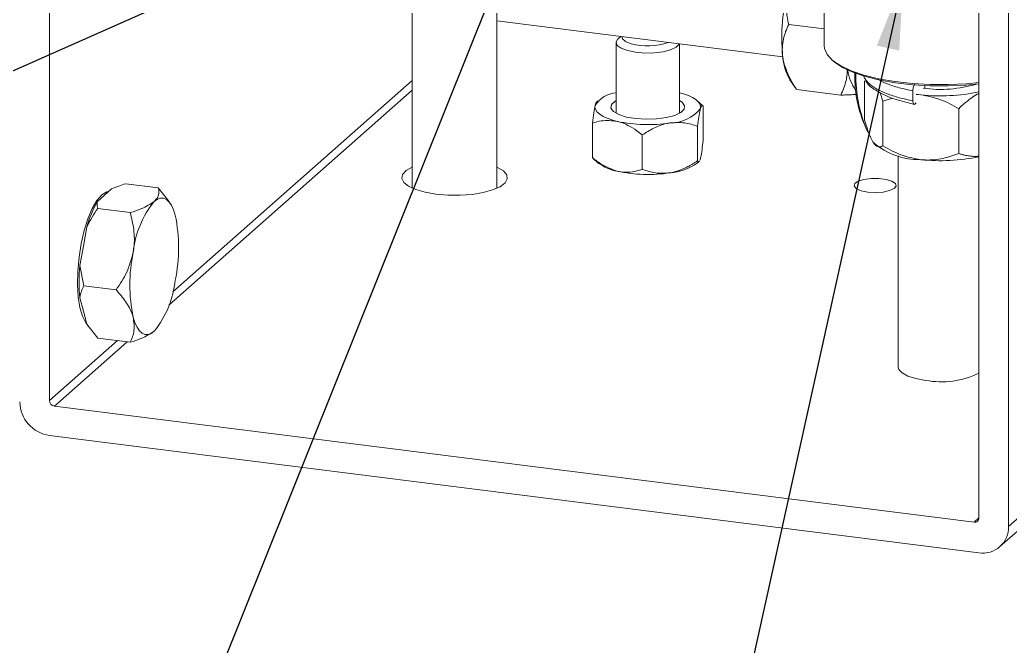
# Model space of a CAD drawing. Header units: millimetres. Extents: x 15 to 415, y 5 to 292.
# Drawn here: x 92.91 to 139.75, y 113.13 to 142.73 of the extents above; entities that cross this region are included whole.
import ezdxf

# ---------------------------------------------------------------- set-up
doc = ezdxf.new("R2010")
doc.units = ezdxf.units.MM
doc.dimstyles.new('SLDDIMSTYLE0', dxfattribs={"dimtxt": 0.18, "dimasz": 3.302, "dimexe": 0, "dimexo": 0.0625, "dimgap": 0, "dimtad": 0, "dimtih": 1, "dimtoh": 1, "dimdec": 0, "dimrnd": 1e-09, "dimzin": 0, "dimdsep": 46, "dimtxsty": 'Standard', "dimsah": 1, "dimcen": 0.09, "dimadec": 0, "dimazin": 0, "dimtfac": 3.302, "dimtdec": 0, "dimtofl": 0, "dimtmove": 0, "dimatfit": 3, "dimfxl": 1, "dimfrac": 2, "dimtolj": 1, "dimtzin": 0, "dimarcsym": 0})

msp = doc.modelspace()

# ---------------------------------------------------------------- linework, layer by layer
at = {"color": 7, "linetype": 'Continuous', "lineweight": 15}
for p, q in [((94.314, 168.571), (94.314, 124.731)), ((138.278, 119.192), (138.278, 163.032)), ((139.681, 118.779), (139.681, 163.091)), ((115.475, 134.766), (115.475, 157.039)), ((111.475, 156.053), (111.475, 134.766)), ((130.963, 144.602), (130.963, 141.491)), ((115.475, 142.679), (128.998, 140.975)), ((130.963, 142.298), (129.278, 142.51)), ((121.333, 141.941), (121.209, 141.831)), ((121.112, 141.654), (121.112, 138.374)), ((124.112, 138.374), (124.112, 141.59)), ((129.336, 139.884), (129.625, 139.458)), ((132.87, 139.844), (132.87, 137.99)), ((135.712, 139.485), (135.712, 139.614)), ((129.633, 139.46), (129.645, 139.433)), ((131.745, 139.169), (129.645, 139.433)), ((135.155, 139.37), (135.155, 138.9)), ((135.311, 139.195), (135.523, 139.181)), ((135.314, 139.205), (135.523, 139.181)), ((120.274, 138.904), (120.179, 138.82)), ((125.219, 138.668), (124.951, 138.904)), ((133.727, 138.888), (134.185, 139.028)), ((133.727, 138.888), (133.727, 136.772)), ((135.243, 138.742), (135.311, 138.802)), ((125.232, 137.021), (125.232, 138.649)), ((137.319, 138.526), (137.319, 136.41)), ((119.992, 136.213), (119.992, 137.841)), ((122.352, 135.659), (122.352, 137.287)), ((124.972, 136.063), (124.972, 137.691)), ((133.396, 136.794), (133.423, 136.771)), ((119.992, 136.213), (120.013, 136.2)), ((120.007, 136.193), (120.274, 135.958)), ((124.951, 135.958), (125.041, 136.038)), ((125.102, 136.178), (125.068, 136.079)), ((134.463, 136.3), (134.463, 126.312)), ((97.922, 134.982), (99.461, 134.788)), ((97.244, 134.732), (96.913, 134.44)), ((99.892, 134.233), (99.461, 134.788)), ((96.913, 134.44), (96.581, 134.148)), ((100.027, 134.048), (99.898, 134.238)), ((96.596, 133.811), (98.134, 133.618)), ((96.083, 132.942), (95.917, 132.031)), ((139.27, 117.831), (156.483, 133.011)), ((95.917, 132.031), (95.752, 131.119)), ((95.932, 130.162), (95.752, 131.119)), ((95.932, 130.162), (97.47, 129.968)), ((95.752, 129.586), (95.917, 128.966)), ((95.917, 128.966), (96.083, 128.347)), ((96.596, 127.683), (96.083, 128.347)), ((96.122, 128.287), (96.083, 128.347)), ((96.122, 128.287), (96.159, 128.231)), ((96.596, 127.683), (98.134, 127.489)), ((94.548, 124.466), (138.044, 118.985)), ((94.314, 123.081), (138.278, 117.542))]:
    msp.add_line(p, q, dxfattribs=at)
at = {"color": 8, "linetype": 'Continuous', "lineweight": 15}
for p, q in [((100.144, 129.873), (111.475, 139.866)), ((111.475, 139.394), (99.957, 129.236)), ((139.681, 118.779), (155.902, 133.085)), ((94.314, 124.731), (97.528, 127.566)), ((97.996, 127.507), (94.548, 124.466)), ((138.044, 118.985), (138.278, 119.192))]:
    msp.add_line(p, q, dxfattribs=at)
at = {"color": 7, "linetype": 'Continuous', "lineweight": 15, "flags": 128}
for points in [[(121.653, 141.27), (121.356, 141.381), (121.17, 141.517), (121.113, 141.665), (121.188, 141.812), (121.209, 141.831)], [(121.826, 141.595), (121.562, 141.697), (121.411, 141.822), (121.385, 141.934)], [(124.101, 141.592), (124.091, 141.57), (123.95, 141.428), (123.691, 141.307), (123.335, 141.216), (122.916, 141.165), (122.469, 141.157), (122.036, 141.193), (121.653, 141.27)], [(130.963, 141.491), (130.975, 141.37), (131.099, 141.085), (131.356, 140.811), (131.738, 140.553), (132.236, 140.318), (132.839, 140.112), (133.531, 139.94), (134.295, 139.806), (135.112, 139.714), (135.963, 139.665), (136.826, 139.662), (137.68, 139.703), (138.278, 139.76)], [(138.278, 139.701), (137.658, 139.641), (136.819, 139.601), (135.972, 139.604), (135.137, 139.652), (134.334, 139.742), (133.584, 139.874), (132.905, 140.043), (132.313, 140.245), (131.824, 140.475), (131.448, 140.729), (131.367, 140.801)], [(125.102, 138.535), (125.11, 138.644), (125.076, 138.752), (124.999, 138.858), (124.881, 138.96), (124.725, 139.055), (124.532, 139.143), (124.307, 139.222), (124.112, 139.276)], [(120.123, 138.685), (120.114, 138.576), (120.149, 138.467), (120.226, 138.362), (120.343, 138.26), (120.5, 138.164), (120.692, 138.076), (120.918, 137.997), (121.172, 137.929)], [(121.604, 138.133), (121.242, 138.247), (120.991, 138.39), (120.871, 138.551), (120.892, 138.717), (121.053, 138.874), (121.112, 138.91)], [(124.112, 138.91), (124.234, 138.829), (124.354, 138.668), (124.332, 138.502), (124.172, 138.345), (123.885, 138.209), (123.495, 138.106), (123.033, 138.044), (122.538, 138.027), (122.048, 138.058), (121.604, 138.133)], [(121.112, 138.374), (121.115, 138.344), (121.129, 138.3)], [(124.096, 138.3), (124.106, 138.329), (124.112, 138.374)], [(111.475, 135.766), (111.192, 135.605), (111.019, 135.421), (110.978, 135.228), (111.072, 135.037), (111.295, 134.858), (111.636, 134.701), (112.076, 134.575), (112.592, 134.486)], [(112.592, 134.486), (113.155, 134.439), (113.735, 134.437), (114.302, 134.479), (114.823, 134.564), (115.273, 134.686), (115.625, 134.84), (115.861, 135.017), (115.969, 135.207), (115.943, 135.4), (115.783, 135.586), (115.499, 135.755), (115.475, 135.766)], [(133.016, 134.586), (133.378, 134.564), (133.739, 134.588), (134.049, 134.653), (134.268, 134.751), (134.366, 134.869), (134.329, 134.991), (134.163, 135.1), (133.889, 135.182), (133.545, 135.226), (133.178, 135.225), (132.836, 135.179), (132.567, 135.096), (132.406, 134.986), (132.375, 134.864), (132.478, 134.746), (132.702, 134.649), (133.016, 134.586)], [(96.082, 128.353), (96.04, 128.407), (95.88, 128.715), (95.757, 129.132), (95.676, 129.643), (95.641, 130.224), (95.653, 130.854), (95.711, 131.506), (95.813, 132.153), (95.956, 132.768), (96.132, 133.328), (96.335, 133.808), (96.557, 134.189), (96.789, 134.456)], [(96.789, 134.456), (97.02, 134.597), (97.113, 134.617)], [(99.267, 134.144), (99.417, 134.25), (99.565, 134.301), (99.707, 134.298), (99.842, 134.24), (99.967, 134.127), (100.08, 133.963), (100.179, 133.749), (100.263, 133.489)], [(99.267, 128.015), (99.117, 127.909), (98.97, 127.857), (98.828, 127.861), (98.693, 127.919), (98.568, 128.032), (98.455, 128.196), (98.356, 128.41), (98.272, 128.67)], [(134.463, 126.312), (134.489, 126.204), (134.64, 126.037), (134.915, 125.889), (135.296, 125.77), (135.756, 125.688)]]:
    msp.add_lwpolyline(points, dxfattribs=at)
at = {"color": 7, "linetype": 'Continuous', "lineweight": 15}
for centre, radius, start, end in [((137.852, 141.89), 8.902, 164.6303, 185.5354), ((122.6, 144.514), 3.021, 255.1475, 288.9489), ((131.639, 141.2), 2.653, 183.6621, 209.7452), ((134.019, 140.576), 1.955, 186.7243, 217.0921), ((138.377, 140.073), 5.976, 178.6881, 206.3756), ((138.69, 140.016), 6.233, 178.4161, 204.0396), ((136.453, 145.368), 5.93, 262.1285, 286.7055), ((121.207, 137.994), 1.285, 94.213, 147.5141), ((136.462, 147.978), 8.847, 263.9086, 281.8466), ((123.697, 139.641), 1.788, 268.8658, 321.7639), ((122.622, 144.676), 6.902, 257.8753, 278.6681), ((135.486, 139.54), 3.423, 230.2843, 270.6215), ((121.513, 137.601), 2.058, 232.9744, 260.4657), ((123.426, 138.185), 2.699, 275.0157, 304.402), ((136.453, 145.084), 9.015, 264.0767, 281.6785), ((122.622, 142.319), 6.902, 257.8753, 278.6681), ((101.048, 131.598), 5.143, 150.2752, 164.8471), ((102.869, 131.246), 4.623, 141.182, 173.9402), ((92.845, 131.957), 7.574, 348.3294, 11.6706), ((105.69, 130.202), 7.574, 168.3294, 191.6706), ((104.084, 130.352), 8.368, 174.7433, 185.2567), ((95.666, 130.913), 4.623, 321.182, 353.9402), ((136.498, 129.665), 4.045, 259.4221, 296.1023), ((94.549, 124.702), 1.638, 181.0587, 261.7605), ((94.587, 124.736), 0.273, 181.0587, 261.7605), ((138.075, 119.187), 0.203, 261.3986, 1.4206), ((138.461, 118.749), 1.221, 261.3986, 1.4206)]:
    msp.add_arc(centre, radius, start, end, dxfattribs=at)
for points, knots in [([(129.278, 142.51), (129.231, 142.754), (129.159, 143.124), (129.16, 143.64), (129.2, 143.976), (129.251, 144.178), (129.268, 144.249)], [0, 0, 0, 0, 0.432042, 0.654344, 0.879646, 1, 1, 1, 1]), ([(128.991, 141.031), (128.982, 141.164), (128.964, 141.432), (129.021, 141.813), (129.126, 142.174), (129.227, 142.398), (129.278, 142.51)], [0, 0, 0, 0, 0.249575, 0.504358, 0.751044, 1, 1, 1, 1]), ([(129.645, 139.433), (129.553, 139.582), (129.416, 139.806), (129.264, 140.112), (129.128, 140.429), (129.046, 140.705), (129.004, 140.934), (128.996, 140.999), (128.991, 141.031)], [0, 0, 0, 0, 0.287528, 0.43226, 0.575446, 0.879649, 0.939786, 1, 1, 1, 1]), ([(132.04, 140.401), (132.043, 140.351), (132.053, 140.166), (132, 139.867), (131.898, 139.505), (131.796, 139.281), (131.745, 139.169)], [0, 0, 0, 0, 0.110718, 0.412645, 0.704977, 1, 1, 1, 1]), ([(132.816, 140.1), (132.823, 140.058), (132.833, 139.995), (132.89, 139.936), (132.908, 139.917)], [0, 0, 0, 0, 0.677394, 1, 1, 1, 1]), ([(132.903, 139.922), (132.909, 139.906), (132.925, 139.866), (132.99, 139.66), (133.455, 139.339), (134.235, 138.959), (134.917, 138.806), (135.241, 138.733)], [0, 0, 0, 0, 0.0321837, 0.077289, 0.3964005, 0.7127942, 1, 1, 1, 1]), ([(135.243, 139.685), (135.232, 139.671), (135.208, 139.643), (135.179, 139.563), (135.159, 139.467), (135.156, 139.403), (135.155, 139.37)], [0, 0, 0, 0, 0.24999, 0.499766, 0.749437, 1, 1, 1, 1]), ([(131.745, 139.169), (131.831, 139.171), (132.004, 139.175), (132.27, 139.186), (132.422, 139.198), (132.507, 139.205)], [0, 0, 0, 0, 0.305749, 0.612678, 1, 1, 1, 1]), ([(133.598, 139.295), (133.612, 139.256), (133.657, 139.134), (133.699, 138.987), (133.727, 138.888)], [0, 0, 0, 0, 0.3263543, 1, 1, 1, 1]), ([(135.523, 139.181), (135.839, 139.122), (136.466, 139.004), (137.037, 138.685), (137.319, 138.526)], [0, 0, 0, 0, 0.503997, 1, 1, 1, 1]), ([(137.319, 138.526), (137.412, 138.613), (137.598, 138.786), (137.891, 139.015), (138.119, 139.174), (138.251, 139.237), (138.278, 139.25)], [0, 0, 0, 0, 0.302697, 0.607068, 0.919195, 1, 1, 1, 1]), ([(120.123, 138.685), (120.1, 138.579), (120.054, 138.37), (120.013, 138.017), (119.992, 137.841)], [0, 0, 0, 0, 0.503995, 1, 1, 1, 1]), ([(120.185, 138.813), (120.17, 138.798), (120.149, 138.779), (120.128, 138.704), (120.123, 138.685)], [0, 0, 0, 0, 0.742912, 1, 1, 1, 1]), ([(125.102, 138.535), (125.113, 138.571), (125.136, 138.644), (125.181, 138.703), (125.212, 138.67), (125.232, 138.649)], [0, 0, 0, 0, 0.249704, 0.504618, 1, 1, 1, 1]), ([(135.155, 138.9), (135.156, 138.87), (135.159, 138.811), (135.179, 138.751), (135.208, 138.722), (135.231, 138.735), (135.243, 138.742)], [0, 0, 0, 0, 0.250029, 0.499878, 0.749831, 1, 1, 1, 1]), ([(124.972, 137.691), (124.99, 137.842), (125.026, 138.148), (125.071, 138.412), (125.097, 138.513), (125.102, 138.535)], [0, 0, 0, 0, 0.432382, 0.879547, 1, 1, 1, 1]), ([(119.992, 137.841), (120.131, 137.885), (120.502, 138.002), (120.914, 137.957), (121.172, 137.929)], [0, 0, 0, 0, 0.372012, 1, 1, 1, 1]), ([(121.172, 137.929), (121.194, 137.923), (121.511, 137.845), (121.919, 137.626), (122.269, 137.352), (122.352, 137.287)], [0, 0, 0, 0, 0.053439, 0.773571, 1, 1, 1, 1]), ([(122.352, 137.287), (122.531, 137.4), (122.896, 137.629), (123.349, 137.798), (123.607, 137.844), (123.662, 137.853)], [0, 0, 0, 0, 0.432382, 0.879547, 1, 1, 1, 1]), ([(123.662, 137.853), (123.893, 137.868), (124.35, 137.897), (124.766, 137.759), (124.972, 137.691)], [0, 0, 0, 0, 0.503995, 1, 1, 1, 1]), ([(133.299, 136.907), (133.253, 136.983), (133.159, 137.138), (133.014, 137.511), (132.921, 137.822), (132.87, 137.99)], [0, 0, 0, 0, 0.309341, 0.628191, 1, 1, 1, 1]), ([(125.232, 137.021), (125.214, 136.871), (125.178, 136.564), (125.133, 136.3), (125.108, 136.199), (125.102, 136.178)], [0, 0, 0, 0, 0.432382, 0.879547, 1, 1, 1, 1]), ([(133.727, 136.772), (133.698, 136.756), (133.622, 136.714), (133.489, 136.715), (133.371, 136.807), (133.307, 136.895), (133.299, 136.907)], [0, 0, 0, 0, 0.211625, 0.570723, 0.940768, 1, 1, 1, 1]), ([(135.523, 136.117), (135.207, 136.176), (134.58, 136.294), (134.01, 136.613), (133.727, 136.772)], [0, 0, 0, 0, 0.503997, 1, 1, 1, 1]), ([(137.319, 136.41), (137.073, 136.323), (136.701, 136.192), (136.167, 136.109), (135.815, 136.094), (135.598, 136.111), (135.523, 136.117)], [0, 0, 0, 0, 0.432042, 0.654344, 0.879646, 1, 1, 1, 1]), ([(138.278, 136.283), (138.236, 136.279), (138.135, 136.27), (137.964, 136.275), (137.794, 136.293), (137.629, 136.323), (137.479, 136.359), (137.373, 136.393), (137.319, 136.41)], [0, 0, 0, 0, 0.125027, 0.304217, 0.520683, 0.650934, 0.82532, 1, 1, 1, 1]), ([(121.172, 135.572), (120.914, 135.665), (120.502, 135.813), (120.131, 136.105), (119.992, 136.213)], [0, 0, 0, 0, 0.627988, 1, 1, 1, 1]), ([(124.972, 136.063), (124.928, 136.034), (124.84, 135.975), (124.704, 135.893), (124.543, 135.802), (124.377, 135.719), (124.206, 135.646), (124.056, 135.591), (123.929, 135.553), (123.825, 135.527), (123.744, 135.51), (123.69, 135.501), (123.662, 135.496)], [0, 0, 0, 0, 0.107682, 0.215485, 0.323735, 0.487625, 0.598745, 0.710589, 0.823225, 0.879696, 0.939809, 1, 1, 1, 1]), ([(125.04, 136.039), (125.038, 136.037), (125.025, 136.018), (125.003, 136.026), (124.982, 136.051), (124.972, 136.063)], [0, 0, 0, 0, 0.0704782, 0.5331102, 1, 1, 1, 1]), ([(122.352, 135.659), (122.269, 135.633), (121.919, 135.523), (121.511, 135.496), (121.194, 135.567), (121.172, 135.572)], [0, 0, 0, 0, 0.226429, 0.946561, 1, 1, 1, 1]), ([(123.662, 135.496), (123.432, 135.482), (122.974, 135.453), (122.558, 135.591), (122.352, 135.659)], [0, 0, 0, 0, 0.503995, 1, 1, 1, 1]), ([(97.244, 134.732), (97.356, 134.78), (97.564, 134.868), (97.809, 134.946), (97.922, 134.982)], [0, 0, 0, 0, 0.535034, 1, 1, 1, 1]), ([(99.461, 134.788), (99.473, 134.736), (99.505, 134.608), (99.478, 134.4), (99.37, 134.237), (99.278, 134.153), (99.267, 134.144)], [0, 0, 0, 0, 0.23989, 0.591093, 0.952895, 1, 1, 1, 1]), ([(96.596, 133.811), (96.577, 133.892), (96.55, 134.004), (96.574, 134.116), (96.581, 134.148)], [0, 0, 0, 0, 0.717744, 1, 1, 1, 1]), ([(99.267, 134.144), (99.08, 134.02), (98.782, 133.825), (98.309, 133.674), (98.134, 133.618)], [0, 0, 0, 0, 0.628916, 1, 1, 1, 1]), ([(96.083, 132.942), (96.089, 132.954), (96.231, 133.258), (96.417, 133.54), (96.596, 133.811)], [0, 0, 0, 0, 0.038997, 1, 1, 1, 1]), ([(98.134, 133.618), (98.198, 133.354), (98.329, 132.818), (98.342, 132.172), (98.285, 131.81), (98.272, 131.734)], [0, 0, 0, 0, 0.432383, 0.879551, 1, 1, 1, 1]), ([(98.272, 131.734), (98.187, 131.416), (98.017, 130.786), (97.652, 130.24), (97.47, 129.968)], [0, 0, 0, 0, 0.503997, 1, 1, 1, 1]), ([(95.752, 129.586), (95.753, 129.594), (95.78, 129.797), (95.858, 129.983), (95.932, 130.162)], [0, 0, 0, 0, 0.038997, 1, 1, 1, 1]), ([(97.47, 129.968), (97.626, 129.785), (97.941, 129.412), (98.183, 128.967), (98.257, 128.722), (98.272, 128.67)], [0, 0, 0, 0, 0.432383, 0.879551, 1, 1, 1, 1]), ([(98.272, 128.67), (98.304, 128.455), (98.365, 128.029), (98.211, 127.668), (98.134, 127.489)], [0, 0, 0, 0, 0.503997, 1, 1, 1, 1]), ([(98.134, 127.489), (98.309, 127.545), (98.782, 127.697), (99.08, 127.892), (99.267, 128.015)], [0, 0, 0, 0, 0.371084, 1, 1, 1, 1])]:
    msp.add_open_spline(points, degree=3, knots=knots, dxfattribs=at)
at = {"color": 8, "linetype": 'Continuous', "lineweight": 15}
for points, knots in [([(132.908, 139.917), (132.963, 139.845), (133.086, 139.682), (133.435, 139.452), (133.913, 139.229), (134.49, 139.037), (134.934, 138.946), (135.155, 138.9)], [0, 0, 0, 0, 0.165614, 0.372865, 0.581634, 0.792039, 1, 1, 1, 1]), ([(135.155, 139.37), (134.935, 139.416), (134.492, 139.508), (133.929, 139.691), (133.639, 139.835), (133.504, 139.903)], [0, 0, 0, 0, 0.344198, 0.692441, 1, 1, 1, 1])]:
    msp.add_open_spline(points, degree=3, knots=knots, dxfattribs=at)

# ---------------------------------------------------------------- leaders
at = {"color": 7, "linetype": 'Continuous', "lineweight": 0}
for points in [[(117.725, 150.203), (93.396, 89.556)], [(106.874, 148.74), (53.115, 137.184)], [(109.783, 147.927), (52.812, 122.72)], [(134.69, 144.612), (122.561, 89.787)]]:
    msp.add_leader(points, dimstyle='SLDDIMSTYLE0', dxfattribs=at)

doc.saveas('drawing.dxf')
